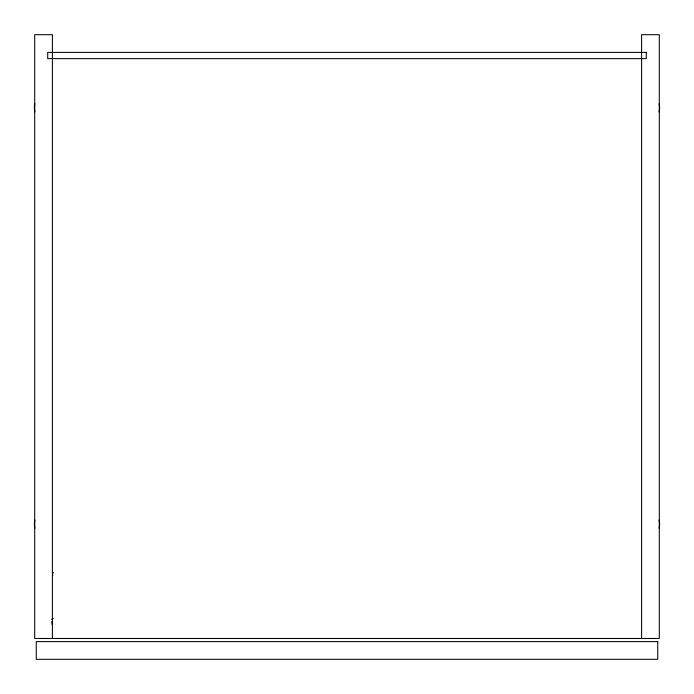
<?xml version="1.0" encoding="UTF-8"?>
<svg xmlns="http://www.w3.org/2000/svg" width="694" height="694" viewBox="0 0 694 694"><rect width="100%" height="100%" fill="white"/><g stroke="black" fill="none" stroke-linecap="round" stroke-linejoin="round"><path stroke-width="1.04" d="M53.247 572.324L52.536 573.981L52.857 575.3M51.625 619.221L53.212 618.606M51.772 621.772L52.206 624.626M641.603 638.48L641.603 34.7L659.3 34.7L659.3 638.48L34.7 638.48L34.7 34.7L52.397 34.7L52.397 638.48M34.787 111.821A31.412 31.412 0 0 1 34.787 103.666M34.648 111.838A31.412 31.412 0 0 1 34.631 103.649M659.213 103.666A31.412 31.412 0 0 1 659.213 111.821M659.317 103.658A31.317 31.317 0 0 1 659.335 111.838M659.213 520.066A31.412 31.412 0 0 1 659.213 528.221M659.317 520.058A31.317 31.317 0 0 1 659.335 528.238M34.787 528.221A31.412 31.412 0 0 1 34.787 520.066M34.648 528.238A31.412 31.412 0 0 1 34.631 520.049M646.288 52.397L47.713 52.397L47.713 58.643L646.288 58.643L646.288 52.397M657.739 641.603L36.261 641.603L36.261 659.3L657.739 659.3L657.739 641.603"/></g></svg>
